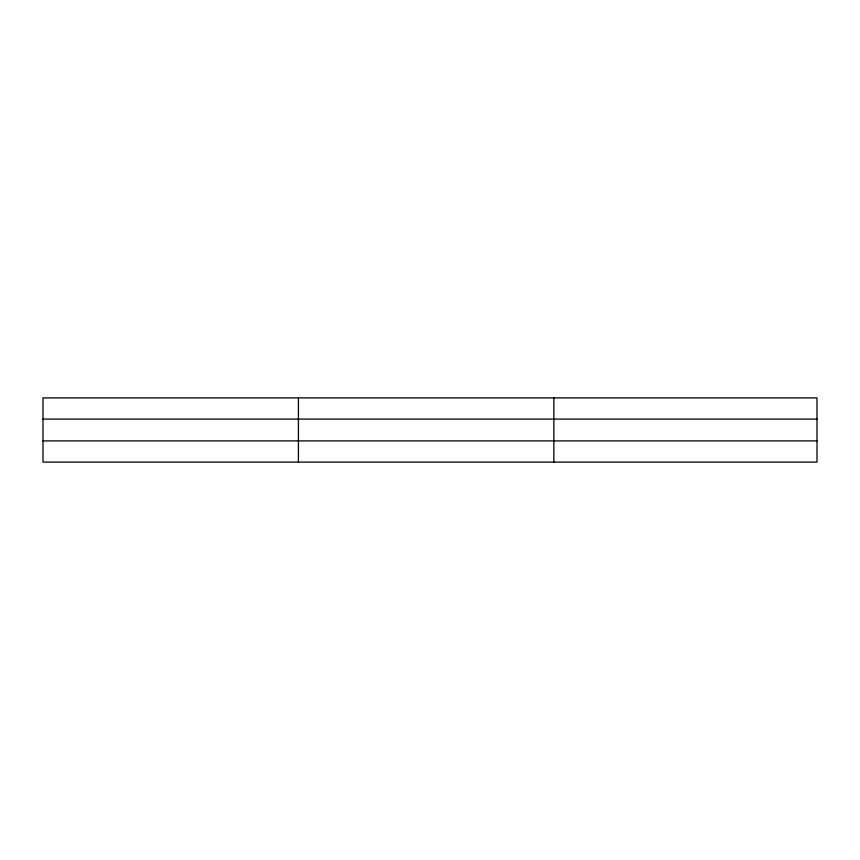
<?xml version="1.0" encoding="UTF-8"?>
<svg xmlns="http://www.w3.org/2000/svg" width="860" height="860" viewBox="0 0 860 860"><rect width="100%" height="100%" fill="white"/><g stroke="black" fill="none" stroke-linecap="round" stroke-linejoin="round"><path stroke-width="1.29" d="M298.42 462.099L298.42 397.9M553.84 462.099L553.84 397.9M817 440.911L817 462.099L43 462.099L43 397.9L817 397.9L817 440.911L43 440.911M43 419.089L817 419.089"/></g></svg>
